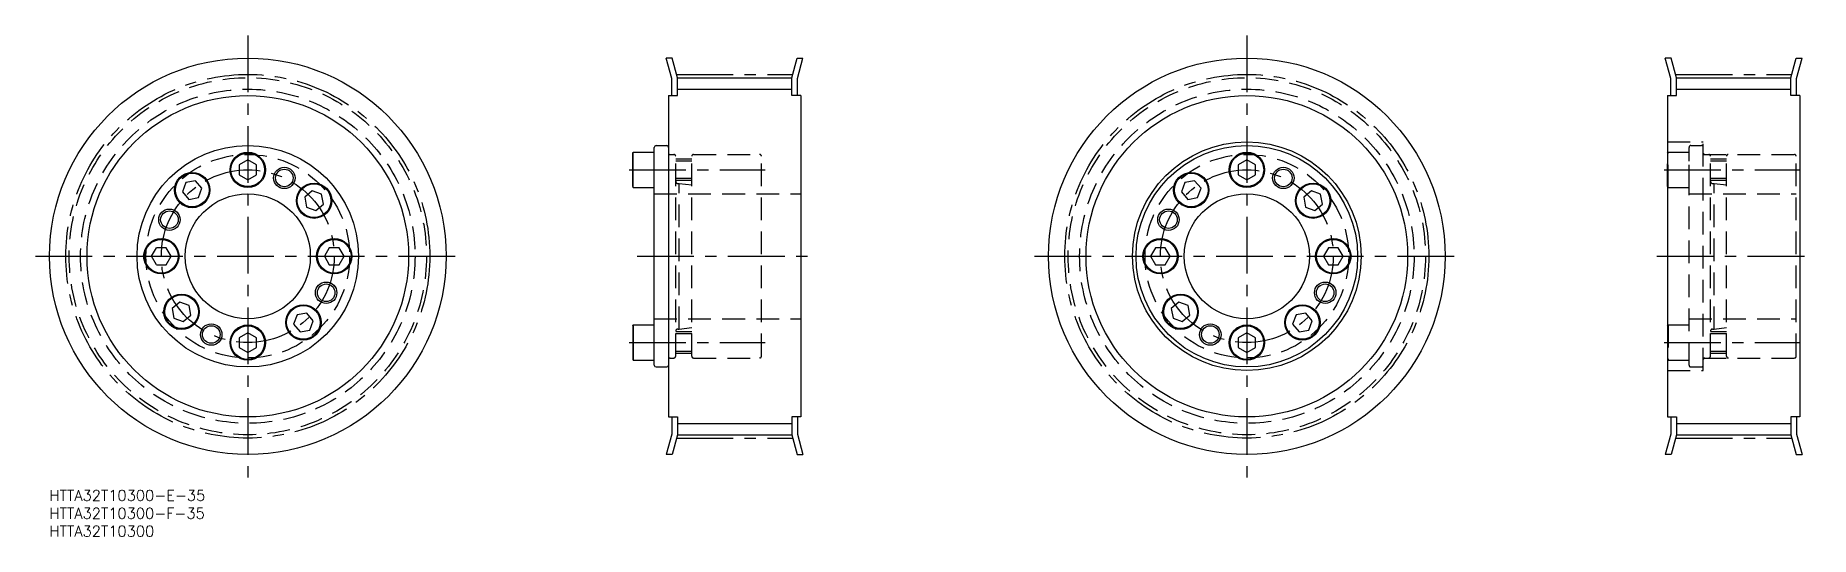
# Model space of a CAD drawing. Extents: x -4 to 493, y -13 to 127.
import ezdxf

# ---------------------------------------------------------------- set-up
doc = ezdxf.new("R2010")
doc.units = 0
doc.header["$LTSCALE"] = 0.5
doc.linetypes.add('CENTER', pattern=[50.8, 31.75, -6.35, 6.35, -6.35])
doc.linetypes.add('DASHED', pattern=[19.05, 12.7, -6.35])
for name, color, linetype in [('MSM_CENTER', 1, 'CENTER'), ('MSM_CONTINUOUS', 7, 'CONTINUOUS'), ('MSM_DASHED', 4, 'DASHED'), ('MSM_NARROW', 5, 'CONTINUOUS'), ('MSM_PART_NUMBER', 7, 'CONTINUOUS')]:
    doc.layers.add(name, color=color, linetype=linetype)
doc.styles.get("Standard").update_dxf_attribs({"font": 'txt.shx', "height": 3, "bigfont": 'bigfont.shx'})

# ---------------------------------------------------------------- blocks, each defined once
blk = doc.blocks.new('*U2')
at = {"layer": 'MSM_PART_NUMBER'}
blk.add_text('HTTA32T10300-E-35', height=3, dxfattribs=at).set_placement((0, -3))
blk = doc.blocks.new('*U3')
at = {"layer": 'MSM_PART_NUMBER'}
blk.add_text('HTTA32T10300-F-35', height=3, dxfattribs=at).set_placement((0, -8))
blk = doc.blocks.new('*U4')
at = {"layer": 'MSM_PART_NUMBER'}
blk.add_text('HTTA32T10300', height=3, dxfattribs=at).set_placement((0, -13))

msp = doc.modelspace()

# ---------------------------------------------------------------- linework, layer by layer
at = {"layer": 'MSM_CENTER'}
for p, q in [((55.5, 127.33), (55.5, 1.11)), ((335.1, 127.33), (335.1, 1.11)), ((175.5, 116.43), (208, 116.43)), ((455.1, 116.43), (487.6, 116.43)), ((162.25, 89.7), (200.25, 89.7)), ((451.85, 89.7), (489.85, 89.7)), ((-3.92, 65.5), (116.31, 65.5)), ((164.48, 65.5), (213.25, 65.5)), ((275.68, 65.5), (395.91, 65.5)), ((449.85, 65.5), (492.85, 65.5)), ((162.25, 41.3), (200.25, 41.3)), ((451.85, 41.3), (489.85, 41.3)), ((175.5, 14.57), (208, 14.57)), ((455.1, 14.57), (487.6, 14.57))]:
    msp.add_line(p, q, dxfattribs=at)
for centre, radius in [((55.5, 65.5), 50.93), ((335.1, 65.5), 50.93), ((55.5, 65.5), 24.2), ((335.1, 65.5), 24.2)]:
    msp.add_circle(centre, radius, dxfattribs=at)
at = {"layer": 'MSM_CONTINUOUS'}
for p, q in [((174.15, 115.29), (172.62, 121)), ((174.28, 121), (172.62, 121)), ((175.75, 115.5), (174.28, 121)), ((207.75, 115.5), (209.23, 121)), ((209.23, 121), (210.88, 121)), ((209.35, 115.29), (210.88, 121)), ((453.75, 115.29), (452.22, 121)), ((453.87, 121), (452.22, 121)), ((455.35, 115.5), (453.87, 121)), ((487.35, 115.5), (488.82, 121)), ((488.82, 121), (490.48, 121)), ((488.95, 115.29), (490.48, 121)), ((174.15, 110.5), (174.15, 115.29)), ((175.75, 115.5), (207.75, 115.5)), ((175.75, 110.5), (175.75, 115.5)), ((207.75, 110.5), (207.75, 115.5)), ((209.35, 110.5), (209.35, 115.29)), ((453.75, 110.5), (453.75, 115.29)), ((455.35, 115.5), (487.35, 115.5)), ((455.35, 110.5), (455.35, 115.5)), ((487.35, 110.5), (487.35, 115.5)), ((488.95, 110.5), (488.95, 115.29)), ((173.25, 110.5), (173.25, 20.5)), ((173.25, 110.5), (175.75, 110.5)), ((210.25, 110.5), (207.75, 110.5)), ((210.25, 110.5), (210.25, 20.5)), ((452.85, 110.5), (452.85, 20.5)), ((452.85, 110.5), (455.35, 110.5)), ((489.85, 110.5), (487.35, 110.5)), ((489.85, 110.5), (489.85, 20.5)), ((163.25, 94.41), (163.39, 94.65)), ((163.25, 84.99), (163.25, 94.41)), ((163.39, 94.65), (169.25, 94.65)), ((163.39, 84.75), (163.39, 94.65)), ((169.25, 35), (169.25, 96)), ((169.75, 96.5), (172.75, 96.5)), ((55.5, 92.47), (53.1, 91.09)), ((53.1, 91.09), (53.1, 88.31)), ((57.9, 91.09), (55.5, 92.47)), ((56.7, 91.78), (56.7, 91.78)), ((57.3, 91.43), (57.3, 91.43)), ((57.9, 88.31), (57.9, 91.09)), ((335.1, 92.47), (332.7, 91.09)), ((332.7, 91.09), (332.7, 88.31)), ((337.5, 91.09), (335.1, 92.47)), ((336.3, 91.78), (336.3, 91.78)), ((336.9, 91.43), (336.9, 91.43)), ((337.5, 88.31), (337.5, 91.09)), ((38.16, 86.16), (37.22, 83.56)), ((40.89, 86.64), (38.16, 86.16)), ((42.67, 84.52), (40.89, 86.64)), ((41.73, 81.92), (42.67, 84.52)), ((53.1, 88.31), (55.5, 86.93)), ((55.5, 86.93), (57.9, 88.31)), ((163.25, 84.99), (163.39, 84.75)), ((163.39, 84.75), (169.25, 84.75)), ((317.76, 86.16), (316.81, 83.56)), ((320.49, 86.64), (317.76, 86.16)), ((322.27, 84.52), (320.49, 86.64)), ((321.32, 81.92), (322.27, 84.52)), ((332.7, 88.31), (335.1, 86.93)), ((335.1, 86.93), (337.5, 88.31)), ((37.22, 83.56), (39, 81.43)), ((39, 81.43), (41.73, 81.92)), ((73.56, 83.78), (71.43, 82)), ((71.43, 82), (71.92, 79.27)), ((76.16, 82.84), (73.56, 83.78)), ((74.52, 78.33), (76.64, 80.11)), ((76.64, 80.11), (76.16, 82.84)), ((316.81, 83.56), (318.59, 81.43)), ((318.59, 81.43), (321.32, 81.92)), ((353.15, 83.78), (351.03, 82)), ((351.03, 82), (351.51, 79.27)), ((355.76, 82.84), (353.15, 83.78)), ((354.12, 78.33), (356.24, 80.11)), ((356.24, 80.11), (355.76, 82.84)), ((71.92, 79.27), (74.52, 78.33)), ((351.51, 79.27), (354.12, 78.33)), ((28.53, 65.5), (29.91, 67.9)), ((29.91, 63.1), (28.53, 65.5)), ((32.69, 67.9), (29.91, 67.9)), ((34.07, 65.5), (32.69, 67.9)), ((32.69, 63.1), (34.07, 65.5)), ((78.31, 67.9), (76.93, 65.5)), ((76.93, 65.5), (78.31, 63.1)), ((81.09, 67.9), (78.31, 67.9)), ((82.47, 65.5), (81.09, 67.9)), ((81.09, 63.1), (82.47, 65.5)), ((309.51, 67.9), (308.13, 65.5)), ((308.13, 65.5), (309.51, 63.1)), ((312.28, 67.9), (309.51, 67.9)), ((313.67, 65.5), (312.28, 67.9)), ((312.28, 63.1), (313.67, 65.5)), ((357.91, 67.9), (356.53, 65.5)), ((356.53, 65.5), (357.91, 63.1)), ((360.68, 67.9), (357.91, 67.9)), ((362.07, 65.5), (360.68, 67.9)), ((360.68, 63.1), (362.07, 65.5)), ((29.91, 63.1), (32.69, 63.1)), ((78.31, 63.1), (81.09, 63.1)), ((309.51, 63.1), (312.28, 63.1)), ((357.91, 63.1), (360.68, 63.1)), ((36.48, 52.67), (34.36, 50.89)), ((34.36, 50.89), (34.84, 48.16)), ((39.08, 51.73), (36.48, 52.67)), ((39.57, 49), (39.08, 51.73)), ((316.08, 52.67), (313.95, 50.89)), ((313.95, 50.89), (314.44, 48.16)), ((318.68, 51.73), (316.08, 52.67)), ((319.16, 49), (318.68, 51.73)), ((34.84, 48.16), (37.44, 47.22)), ((37.44, 47.22), (39.57, 49)), ((69.27, 49.08), (68.33, 46.48)), ((68.33, 46.48), (70.11, 44.36)), ((72, 49.57), (69.27, 49.08)), ((70.11, 44.36), (72.84, 44.84)), ((73.78, 47.44), (72, 49.57)), ((72.84, 44.84), (73.78, 47.44)), ((163.25, 46.01), (163.39, 46.25)), ((163.25, 46.01), (163.25, 36.59)), ((163.39, 46.25), (169.25, 46.25)), ((163.39, 46.25), (163.39, 36.35)), ((314.44, 48.16), (317.04, 47.22)), ((317.04, 47.22), (319.16, 49)), ((348.87, 49.08), (347.92, 46.48)), ((347.92, 46.48), (349.7, 44.36)), ((351.6, 49.57), (348.87, 49.08)), ((349.7, 44.36), (352.43, 44.84)), ((353.38, 47.44), (351.6, 49.57)), ((352.43, 44.84), (353.38, 47.44)), ((55.5, 44.07), (53.1, 42.69)), ((53.1, 42.69), (53.1, 39.91)), ((53.1, 39.91), (55.5, 38.53)), ((57.9, 42.69), (55.5, 44.07)), ((55.5, 38.53), (57.9, 39.91)), ((57.9, 39.91), (57.9, 42.69)), ((335.1, 44.07), (332.7, 42.69)), ((332.7, 42.69), (332.7, 39.91)), ((332.7, 39.91), (335.1, 38.53)), ((337.5, 42.69), (335.1, 44.07)), ((335.1, 38.53), (337.5, 39.91)), ((337.5, 39.91), (337.5, 42.69)), ((163.25, 36.59), (163.39, 36.35)), ((163.39, 36.35), (169.25, 36.35)), ((169.75, 34.5), (172.75, 34.5)), ((173.25, 20.5), (175.75, 20.5)), ((174.15, 20.5), (174.15, 15.71)), ((175.75, 20.5), (175.75, 15.5)), ((207.75, 20.5), (207.75, 15.5)), ((210.25, 20.5), (207.75, 20.5)), ((209.35, 20.5), (209.35, 15.71)), ((452.85, 20.5), (455.35, 20.5)), ((453.75, 20.5), (453.75, 15.71)), ((455.35, 20.5), (455.35, 15.5)), ((487.35, 20.5), (487.35, 15.5)), ((489.85, 20.5), (487.35, 20.5)), ((488.95, 20.5), (488.95, 15.71)), ((174.15, 15.71), (172.62, 10)), ((175.75, 15.5), (174.28, 10)), ((175.75, 15.5), (207.75, 15.5)), ((207.75, 15.5), (209.23, 10)), ((209.35, 15.71), (210.88, 10)), ((453.75, 15.71), (452.22, 10)), ((455.35, 15.5), (453.87, 10)), ((455.35, 15.5), (487.35, 15.5)), ((487.35, 15.5), (488.82, 10)), ((488.95, 15.71), (490.48, 10)), ((174.28, 10), (172.62, 10)), ((209.23, 10), (210.88, 10)), ((453.87, 10), (452.22, 10)), ((488.82, 10), (490.48, 10))]:
    msp.add_line(p, q, dxfattribs=at)
for centre, radius in [((55.5, 65.5), 55.5), ((335.1, 65.5), 55.5), ((55.5, 65.5), 45), ((335.1, 65.5), 45), ((55.5, 65.5), 31), ((55.5, 89.7), 4.95), ((55.5, 89.7), 4.71), ((335.1, 65.5), 32), ((335.1, 65.5), 31), ((335.1, 89.7), 4.95), ((335.1, 89.7), 4.71), ((65.73, 87.43), 2.46), ((345.32, 87.43), 2.46), ((39.94, 84.04), 4.95), ((39.94, 84.04), 4.71), ((74.04, 81.06), 4.95), ((74.04, 81.06), 4.71), ((319.54, 84.04), 4.95), ((319.54, 84.04), 4.71), ((353.63, 81.06), 4.95), ((353.63, 81.06), 4.71), ((55.5, 65.5), 17.5), ((335.1, 65.5), 17.5), ((33.57, 75.73), 2.46), ((313.16, 75.73), 2.46), ((31.3, 65.5), 4.95), ((31.3, 65.5), 4.71), ((79.7, 65.5), 4.95), ((79.7, 65.5), 4.71), ((310.9, 65.5), 4.95), ((310.9, 65.5), 4.71), ((359.3, 65.5), 4.95), ((359.3, 65.5), 4.71), ((36.96, 49.94), 4.95), ((36.96, 49.94), 4.71), ((77.43, 55.27), 2.46), ((316.56, 49.94), 4.95), ((316.56, 49.94), 4.71), ((357.03, 55.27), 2.46), ((71.06, 46.96), 4.95), ((71.06, 46.96), 4.71), ((350.65, 46.96), 4.95), ((350.65, 46.96), 4.71), ((45.27, 43.57), 2.46), ((55.5, 41.3), 4.95), ((55.5, 41.3), 4.71), ((324.87, 43.57), 2.46), ((335.1, 41.3), 4.95), ((335.1, 41.3), 4.71)]:
    msp.add_circle(centre, radius, dxfattribs=at)
for centre, start, end in [((169.75, 96), 90, 179.9991), ((172.75, 96), 0.0009, 90), ((169.75, 35), 180.0009, 270), ((172.75, 35), 270, 0)]:
    msp.add_arc(centre, 0.5, start, end, dxfattribs=at)
at = {"layer": 'MSM_DASHED'}
for p, q in [((452.85, 97.5), (462.85, 97.5)), ((452.85, 94.41), (452.99, 94.65)), ((452.85, 84.99), (452.85, 94.41)), ((452.99, 94.65), (458.85, 94.65)), ((452.99, 84.75), (452.99, 94.65)), ((458.85, 35), (458.85, 96)), ((458.85, 84.75), (458.85, 94.65)), ((459.35, 96.5), (462.35, 96.5)), ((462.85, 33.5), (462.85, 97.5)), ((173.66, 94), (174.75, 94)), ((175.25, 37.5), (175.25, 93.5)), ((179.75, 92.7), (175.25, 92.7)), ((179.75, 92.16), (175.25, 92.16)), ((179.75, 37.5), (179.75, 93.5)), ((180.25, 94), (198.75, 94)), ((199.25, 37.5), (199.25, 93.5)), ((462.85, 94), (489.85, 94)), ((463.26, 94), (464.35, 94)), ((464.85, 37.5), (464.85, 93.5)), ((469.35, 92.7), (464.85, 92.7)), ((469.35, 92.16), (464.85, 92.16)), ((469.35, 37.5), (469.35, 93.5)), ((488.85, 37.5), (488.85, 93.5)), ((179.75, 87.24), (175.25, 87.24)), ((179.75, 86.7), (175.25, 86.7)), ((175.85, 85.89), (176.25, 85.89)), ((176.25, 45.11), (176.25, 85.89)), ((176.25, 85.89), (179.75, 85.5)), ((452.85, 84.99), (452.99, 84.75)), ((452.99, 84.75), (458.85, 84.75)), ((469.35, 87.24), (464.85, 87.24)), ((469.35, 86.7), (464.85, 86.7)), ((465.45, 85.89), (465.85, 85.89)), ((465.85, 45.11), (465.85, 85.89)), ((465.85, 85.89), (469.35, 85.5)), ((169.25, 83), (210.25, 83)), ((458.85, 83), (488.85, 83)), ((169.25, 48), (210.25, 48)), ((175.85, 45.11), (176.25, 45.11)), ((176.25, 45.11), (179.75, 45.5)), ((452.85, 46.01), (452.99, 46.25)), ((452.85, 46.01), (452.85, 36.59)), ((452.99, 46.25), (458.85, 46.25)), ((452.99, 46.25), (452.99, 36.35)), ((458.85, 48), (488.85, 48)), ((465.45, 45.11), (465.85, 45.11)), ((465.85, 45.11), (469.35, 45.5)), ((179.75, 44.3), (175.25, 44.3)), ((179.75, 43.76), (175.25, 43.76)), ((469.35, 44.3), (464.85, 44.3)), ((469.35, 43.76), (464.85, 43.76)), ((173.66, 37), (174.75, 37)), ((179.75, 38.84), (175.25, 38.84)), ((179.75, 38.3), (175.25, 38.3)), ((180.25, 37), (198.75, 37)), ((452.85, 36.59), (452.99, 36.35)), ((452.99, 36.35), (458.85, 36.35)), ((462.85, 37), (489.85, 37)), ((463.26, 37), (464.35, 37)), ((469.35, 38.84), (464.85, 38.84)), ((469.35, 38.3), (464.85, 38.3)), ((452.85, 33.5), (462.85, 33.5)), ((459.35, 34.5), (462.35, 34.5))]:
    msp.add_line(p, q, dxfattribs=at)
for centre, radius in [((55.5, 65.5), 50), ((335.1, 65.5), 50), ((55.5, 65.5), 46.8), ((335.1, 65.5), 46.8), ((55.5, 65.5), 28.5), ((335.1, 65.5), 28.5)]:
    msp.add_circle(centre, radius, dxfattribs=at)
for centre, radius, start, end in [((173.66, 94.41), 0.41, 180, 270), ((459.35, 96), 0.5, 90, 179.9991), ((462.35, 96), 0.5, 0.0009, 90), ((463.26, 94.41), 0.41, 180, 270), ((174.75, 93.5), 0.5, 0.0009, 90), ((180.25, 93.5), 0.5, 90, 179.9991), ((198.75, 93.5), 0.5, 0.0009, 90), ((464.35, 93.5), 0.5, 0.0009, 90), ((469.85, 93.5), 0.5, 90, 179.9991), ((488.35, 93.5), 0.5, 0.0009, 90), ((175.85, 86.49), 0.6, 180, 270), ((465.45, 86.49), 0.6, 180, 270), ((175.85, 44.51), 0.6, 90, 180), ((465.45, 44.51), 0.6, 90, 180), ((173.66, 36.59), 0.41, 90, 180), ((174.75, 37.5), 0.5, 269.9965, 0), ((180.25, 37.5), 0.5, 180.0009, 270), ((198.75, 37.5), 0.5, 269.9982, 0), ((459.35, 35), 0.5, 180.0009, 270), ((462.35, 35), 0.5, 270, 0), ((463.26, 36.59), 0.41, 90, 180), ((464.35, 37.5), 0.5, 269.9965, 0), ((469.85, 37.5), 0.5, 180.0009, 270), ((488.35, 37.5), 0.5, 269.9982, 0)]:
    msp.add_arc(centre, radius, start, end, dxfattribs=at)
at = {"layer": 'MSM_NARROW'}
for p, q in [((175.75, 112.3), (207.75, 112.3)), ((455.35, 112.3), (487.35, 112.3)), ((175.75, 18.7), (207.75, 18.7)), ((455.35, 18.7), (487.35, 18.7))]:
    msp.add_line(p, q, dxfattribs=at)
for centre in [(65.73, 87.43), (345.32, 87.43), (33.57, 75.73), (313.16, 75.73), (77.43, 55.27), (357.03, 55.27), (45.27, 43.57), (324.87, 43.57)]:
    msp.add_circle(centre, 3, dxfattribs=at)

# ---------------------------------------------------------------- block references
at = {"layer": 'MSM_CONTINUOUS'}
for name in ['*U2', '*U3', '*U4']:
    msp.add_blockref(name, (0, 0), dxfattribs=at)

doc.saveas('drawing.dxf')
